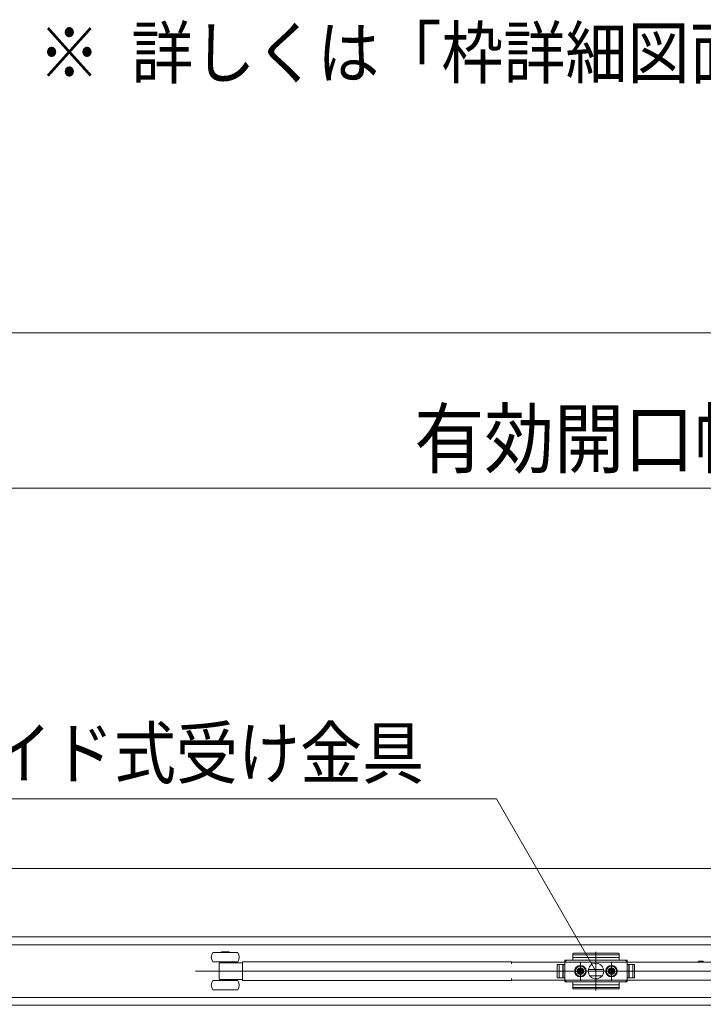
# Model space of a CAD drawing. Units: millimetres, scale not verified. Extents: x -6062 to 6062, y -3045 to 3045.
# Drawn here: x -3830 to -3389, y 1206 to 1840 of the extents above; entities that cross this region are included whole.
import ezdxf
from ezdxf.enums import TextEntityAlignment as Align

# ---------------------------------------------------------------- set-up
doc = ezdxf.new("R2010")
doc.units = ezdxf.units.MM
doc.header["$LTSCALE"] = 20
for name, color, linetype, lineweight in [('0-0_2寸法-1', 7, 'Continuous', 9), ('0-3_2寸法-3', 7, 'Continuous', 9), ('0-4_3一般', 7, 'Continuous', 9)]:
    doc.layers.add(name, color=color, linetype=linetype, lineweight=lineweight)
doc.styles.add('ＭＳ ゴシック', font='')
doc.styles.add('ＭＳ Ｐゴシック', font='')
doc.styles.get('ＭＳ ゴシック').set_extended_font_data('MS Gothic')
doc.styles.get('ＭＳ Ｐゴシック').set_extended_font_data('MS PGothic')

# ---------------------------------------------------------------- blocks, each defined once
blk = doc.blocks.new('グループ-35')
at = {"layer": '0-4_3一般'}
for p, q in [((-77990, 24996.9), (17350, 24996.9)), ((-77990, 24996.9), (17350, 24996.9)), ((-38081.2, 24796.9), (-38356, 24796.9)), ((-38146, 24804.9), (-38246, 24804.9)), ((-38246, 24804.9), (-38246, 24796.9)), ((-38146, 24796.9), (-38146, 24804.9)), ((-38036, 24796.9), (-38081.2, 24796.9)), ((-33720, 24756.1), (-33720, 24776.7)), ((-33720, 24756.1), (-33720, 24706.9)), ((-33130, 24786.7), (-33710, 24786.7)), ((-33130, 24766.1), (-33710, 24766.1)), ((-33420, 24805.4), (-33420, 24309.2)), ((-33120, 24766.1), (-33120, 24776.7)), ((-33120, 24756.1), (-33120, 24766.1)), ((-33120, 24706.9), (-33120, 24756.1)), ((-38081.2, 24676.9), (-38356, 24676.9)), ((-38276, 24645.5), (-38276, 24645.3)), ((-38276, 24468.4), (-38276, 24645.3)), ((-38271, 24676.9), (-38271, 24662.9)), ((-38271, 24662.9), (-38264.8, 24662.9)), ((-38264.8, 24662.9), (-38250.1, 24662.9)), ((-38250.1, 24662.9), (-38196, 24662.9)), ((-38196, 24662.9), (-37976, 24662.9)), ((-38121, 24662.9), (-38121, 24676.9)), ((-38036, 24676.9), (-38081.2, 24676.9)), ((-37976, 24676.9), (-37956, 24676.9)), ((-37976, 24660.2), (-37976, 24676.9)), ((-37976, 24660.2), (-37976, 24642.9)), ((-37976, 24470.9), (-37976, 24642.9)), ((-34510, 24676.9), (-37956, 24676.9)), ((-34510, 24649.9), (-34510, 24676.9)), ((-33918, 24641.9), (-33820, 24641.9)), ((-33918, 24471.9), (-33918, 24641.9)), ((-33918, 24631.9), (-33918, 24481.9)), ((-33820, 24641.9), (-33908, 24641.9)), ((-33894, 24641.9), (-33894, 24471.9)), ((-33848, 24641.9), (-33848, 24471.9)), ((-33844, 24471.9), (-33844, 24641.9)), ((-33800, 24696.9), (-33820, 24676.9)), ((-33820, 24696.9), (-33820, 24641.9)), ((-33730, 24696.9), (-33820, 24696.9)), ((-33820, 24416.9), (-33820, 24696.9)), ((-33820, 24641.9), (-33820, 24686.9)), ((-33820, 24471.9), (-33820, 24641.9)), ((-33810, 24696.9), (-33030, 24696.9)), ((-33120, 24733.9), (-33720, 24733.9)), ((-33620, 24433.9), (-33620, 24678.3)), ((-33620, 24661.9), (-33620, 24451.9)), ((-33620, 24633.4), (-33620, 24481.5)), ((-33420, 24714.2), (-33420, 24393.1)), ((-33220, 24433.9), (-33220, 24678.3)), ((-33220, 24661.9), (-33220, 24451.9)), ((-33020, 24696.9), (-33110, 24696.9)), ((-33020, 24676.9), (-33040, 24696.9)), ((-33020, 24696.9), (-33020, 24416.9)), ((-33020, 24686.9), (-33020, 24641.9)), ((-33020, 24641.9), (-32922, 24641.9)), ((-33020, 24641.9), (-33020, 24471.9)), ((-33020, 24641.9), (-32932, 24641.9)), ((-32996, 24641.9), (-32996, 24471.9)), ((-32992, 24471.9), (-32992, 24641.9)), ((-32946, 24471.9), (-32946, 24641.9)), ((-32922, 24641.9), (-32922, 24471.9)), ((-32922, 24481.9), (-32922, 24631.9)), ((-32100, 24683.9), (-32040, 24683.9)), ((-32100, 24683.9), (-32100, 24673.9)), ((-32040, 24673.9), (-32040, 24683.9)), ((-30458, 24556.9), (-38578, 24556.9)), ((-32883.1, 24556.9), (-33981.1, 24556.9)), ((-33971.7, 24556.9), (-32873.7, 24556.9)), ((-33743, 24556.9), (-33495, 24556.9)), ((-33725, 24556.9), (-33705, 24556.9)), ((-33705, 24556.9), (-33685, 24556.9)), ((-33685, 24556.9), (-33515, 24556.9)), ((-33664, 24556.9), (-33576, 24556.9)), ((-33660.1, 24565.5), (-33640.5, 24566.6)), ((-33639.8, 24562.9), (-33660.1, 24565.5)), ((-33639.8, 24550.8), (-33660.1, 24548.3)), ((-33660.1, 24548.3), (-33640.5, 24547.2)), ((-33640.5, 24566.6), (-33633.2, 24570)), ((-33636.7, 24562.9), (-33640.5, 24566.6)), ((-33636.7, 24550.9), (-33640.5, 24547.2)), ((-33640.5, 24547.2), (-33633.2, 24543.7)), ((-33636.7, 24562.9), (-33639.8, 24562.9)), ((-33636.7, 24550.9), (-33639.8, 24550.8)), ((-33629.4, 24566.3), (-33636.7, 24562.9)), ((-33629.4, 24547.5), (-33636.7, 24550.9)), ((-33629.7, 24577.4), (-33633.2, 24570)), ((-33633.2, 24570), (-33629.4, 24566.3)), ((-33633.2, 24543.7), (-33629.4, 24547.5)), ((-33629.7, 24536.4), (-33633.2, 24543.7)), ((-33628.6, 24597.1), (-33629.7, 24577.4)), ((-33626, 24573.6), (-33629.7, 24577.4)), ((-33626, 24540.1), (-33629.7, 24536.4)), ((-33628.6, 24516.7), (-33629.7, 24536.4)), ((-33629.4, 24566.3), (-33626, 24573.6)), ((-33629.4, 24547.5), (-33626, 24540.1)), ((-33626.1, 24576.7), (-33628.6, 24597.1)), ((-33626.1, 24537.1), (-33628.6, 24516.7)), ((-33626, 24573.6), (-33626.1, 24576.7)), ((-33626, 24540.1), (-33626.1, 24537.1)), ((-33620, 24512.9), (-33620, 24600.9)), ((-33614, 24573.6), (-33610.3, 24577.4)), ((-33614, 24573.6), (-33613.9, 24576.7)), ((-33610.6, 24566.3), (-33614, 24573.6)), ((-33610.6, 24547.5), (-33614, 24540.1)), ((-33614, 24540.1), (-33613.9, 24537.1)), ((-33614, 24540.1), (-33610.3, 24536.4)), ((-33613.9, 24576.7), (-33611.4, 24597.1)), ((-33613.9, 24537.1), (-33611.4, 24516.7)), ((-33611.4, 24597.1), (-33610.3, 24577.4)), ((-33611.4, 24516.7), (-33610.3, 24536.4)), ((-33606.8, 24570), (-33610.6, 24566.3)), ((-33610.6, 24566.3), (-33603.3, 24562.9)), ((-33610.6, 24547.5), (-33603.3, 24550.9)), ((-33606.8, 24543.7), (-33610.6, 24547.5)), ((-33610.3, 24577.4), (-33606.8, 24570)), ((-33610.3, 24536.4), (-33606.8, 24543.7)), ((-33599.5, 24566.6), (-33606.8, 24570)), ((-33599.5, 24547.2), (-33606.8, 24543.7)), ((-33603.3, 24562.9), (-33599.5, 24566.6)), ((-33603.3, 24562.9), (-33600.2, 24562.9)), ((-33603.3, 24550.9), (-33600.2, 24550.8)), ((-33603.3, 24550.9), (-33599.5, 24547.2)), ((-33600.2, 24562.9), (-33579.9, 24565.5)), ((-33600.2, 24550.8), (-33579.9, 24548.3)), ((-33579.9, 24565.5), (-33599.5, 24566.6)), ((-33579.9, 24548.3), (-33599.5, 24547.2)), ((-33343, 24556.9), (-33095, 24556.9)), ((-33325, 24556.9), (-33305, 24556.9)), ((-33305, 24556.9), (-33285, 24556.9)), ((-33285, 24556.9), (-33115, 24556.9)), ((-33264, 24556.9), (-33176, 24556.9)), ((-33236.7, 24562.9), (-33239.8, 24562.9)), ((-33236.7, 24550.9), (-33239.8, 24550.8)), ((-33220, 24512.9), (-33220, 24600.9)), ((-33203.3, 24562.9), (-33200.2, 24562.9)), ((-33203.3, 24550.9), (-33200.2, 24550.8)), ((-38356, 24436.9), (-38036, 24436.9)), ((-38276, 24464.9), (-38276, 24465)), ((-38271, 24450.9), (-38271, 24436.9)), ((-38196, 24450.9), (-38250.1, 24450.9)), ((-37976, 24450.9), (-38196, 24450.9)), ((-38121, 24436.9), (-38121, 24450.9)), ((-37976, 24470.9), (-37976, 24453.6)), ((-34490, 24439.9), (-34510, 24439.9)), ((-31810, 24439.9), (-34490, 24439.9)), ((-33820, 24471.9), (-33918, 24471.9)), ((-33908, 24471.9), (-33820, 24471.9)), ((-33820, 24426.9), (-33820, 24471.9)), ((-33820, 24471.9), (-33820, 24416.9)), ((-33820, 24436.9), (-33800, 24416.9)), ((-33820, 24416.9), (-33730, 24416.9)), ((-33030, 24416.9), (-33810, 24416.9)), ((-33720, 24406.9), (-33720, 24357.7)), ((-33720, 24379.9), (-33120, 24379.9)), ((-33120, 24357.7), (-33120, 24406.9)), ((-33110, 24416.9), (-33020, 24416.9)), ((-33040, 24416.9), (-33020, 24436.9)), ((-32922, 24471.9), (-33020, 24471.9)), ((-33020, 24471.9), (-33020, 24426.9)), ((-32932, 24471.9), (-33020, 24471.9)), ((-38356, 24316.9), (-38036, 24316.9)), ((-33720, 24357.7), (-33720, 24347.7)), ((-33720, 24347.7), (-33720, 24337.1)), ((-33710, 24347.7), (-33130, 24347.7)), ((-33710, 24327.1), (-33130, 24327.1)), ((-33120, 24357.7), (-33120, 24347.7)), ((-33120, 24337.1), (-33120, 24347.7)), ((-77990, 24116.9), (17350, 24116.9))]:
    blk.add_line(p, q, dxfattribs=at)
for points in [[(-77990, 24996.9), (-77990, 25876.9), (17350, 25876.9), (17350, 24996.9)], [(-38276, 24648.9), (-38276, 24649), (-38276, 24649), (-38276, 24649.1), (-38276, 24649.1), (-38276, 24649.2), (-38276, 24649.2), (-38276, 24649.2), (-38276, 24649.2), (-38276, 24649.2), (-38276, 24649.2), (-38276, 24649.2), (-38276, 24649.1), (-38276, 24649.1), (-38276, 24649), (-38276, 24648.9), (-38276, 24648.9), (-38276, 24648.8), (-38276, 24648.7), (-38276, 24648.5), (-38276, 24648.4), (-38276, 24648.3), (-38276, 24648.1), (-38276, 24648), (-38276, 24647.8), (-38276, 24647.7), (-38276, 24647.5), (-38276, 24647.4), (-38276, 24647.2), (-38276, 24647.1), (-38276, 24646.9), (-38276, 24646.7), (-38276, 24646.6), (-38276, 24646.4), (-38276, 24646.3), (-38276, 24646.1), (-38276, 24646), (-38276, 24645.8), (-38276, 24645.7), (-38276, 24645.5)], [(-34510, 24673.9), (-34490, 24673.9), (-31810, 24673.9), (-31790, 24673.9), (-31790, 24649.9), (-31790, 24463.9)], [(-33239.8, 24562.9), (-33260.1, 24565.5), (-33240.5, 24566.6)], [(-33239.8, 24550.8), (-33260.1, 24548.3), (-33240.5, 24547.2)], [(-33229.4, 24566.3), (-33236.7, 24562.9), (-33240.5, 24566.6), (-33233.2, 24570)], [(-33229.4, 24547.5), (-33226, 24540.1), (-33229.7, 24536.4), (-33233.2, 24543.7)], [(-33226, 24573.6), (-33226.1, 24576.7), (-33228.6, 24597.1), (-33229.7, 24577.4)], [(-33226, 24540.1), (-33226.1, 24537.1), (-33228.6, 24516.7), (-33229.7, 24536.4)], [(-33214, 24573.6), (-33213.9, 24576.7), (-33211.4, 24597.1), (-33210.3, 24577.4)], [(-33210.6, 24566.3), (-33214, 24573.6), (-33210.3, 24577.4), (-33206.8, 24570)], [(-33214, 24540.1), (-33213.9, 24537.1), (-33211.4, 24516.7), (-33210.3, 24536.4)], [(-33210.6, 24547.5), (-33203.3, 24550.9), (-33199.5, 24547.2), (-33206.8, 24543.7)], [(-33200.2, 24562.9), (-33179.9, 24565.5), (-33199.5, 24566.6)], [(-33200.2, 24550.8), (-33179.9, 24548.3), (-33199.5, 24547.2)], [(-38276, 24468.4), (-38276, 24468.3), (-38276, 24468.1), (-38276, 24468), (-38276, 24467.8), (-38276, 24467.7), (-38276, 24467.5), (-38276, 24467.4), (-38276, 24467.2), (-38276, 24467.1), (-38276, 24466.9), (-38276, 24466.8), (-38276, 24466.6), (-38276, 24466.4), (-38276, 24466.3), (-38276, 24466.1), (-38276, 24466), (-38276, 24465.8), (-38276, 24465.7), (-38276, 24465.5), (-38276, 24465.4), (-38276, 24465.3), (-38276, 24465.2), (-38276, 24465.1), (-38276, 24465), (-38276, 24464.9), (-38276, 24464.8), (-38276, 24464.8), (-38276, 24464.7), (-38276, 24464.7), (-38276, 24464.7), (-38276, 24464.6), (-38276, 24464.6), (-38276, 24464.6), (-38276, 24464.7), (-38276, 24464.7), (-38276, 24464.7), (-38276, 24464.8), (-38276, 24464.8), (-38276, 24464.9)], [(-38250.1, 24450.9), (-38264.8, 24450.9), (-38271, 24450.9)], [(-37956, 24436.9), (-37976, 24436.9), (-37976, 24453.6)], [(-37956, 24436.9), (-34510, 24436.9), (-34510, 24463.9)]]:
    blk.add_lwpolyline(points, dxfattribs=at)
for points in [[(-30638, 24216.9), (-54002, 24216.9), (-54002, 24896.9), (-30638, 24896.9)], [(-33229.4, 24547.5), (-33236.7, 24550.9), (-33240.5, 24547.2), (-33233.2, 24543.7)], [(-33229.4, 24566.3), (-33226, 24573.6), (-33229.7, 24577.4), (-33233.2, 24570)], [(-33210.6, 24547.5), (-33214, 24540.1), (-33210.3, 24536.4), (-33206.8, 24543.7)], [(-33210.6, 24566.3), (-33203.3, 24562.9), (-33199.5, 24566.6), (-33206.8, 24570)]]:
    blk.add_lwpolyline(points, close=True, dxfattribs=at)
for centre, radius in [((-33620, 24556.9), 75), ((-33220, 24556.9), 75), ((-33620, 24556.9), 65), ((-33620, 24556.9), 42), ((-33620, 24556.9), 40), ((-33620, 24556.9), 40), ((-33620, 24556.9), 32.4), ((-33620, 24556.9), 30), ((-33220, 24556.9), 65), ((-33220, 24556.9), 42), ((-33220, 24556.9), 40), ((-33220, 24556.9), 40), ((-33220, 24556.9), 32.4), ((-33220, 24556.9), 30)]:
    blk.add_circle(centre, radius, dxfattribs=at)
for centre, radius, start, end in [((-38276, 24736.9), 100, 143.1301, 216.8699), ((-38116, 24736.9), 100, 323.1301, 36.8699), ((-33710, 24776.7), 10, 90, 180), ((-33710, 24756.1), 10, 90, 180), ((-33130, 24776.7), 10, 0, 90), ((-33130, 24756.1), 10, 0, 90), ((-38256, 24649.6), 20, 137.45665, 180.25028), ((-33908, 24631.9), 10, 90, 180), ((-33810, 24686.9), 10, 90, 180), ((-33730, 24706.9), 10, 270, 0), ((-33110, 24706.9), 10, 180, 270), ((-33030, 24686.9), 10, 0, 90), ((-32932, 24631.9), 10, 0, 90), ((-33615, 24556.9), 46, 169.19486, 180), ((-33615, 24556.9), 46, 180, 190.80514), ((-33620, 24556.9), 20.7, 162.98773, 197.01227), ((-33620, 24551.9), 46, 79.19486, 100.80514), ((-33620, 24561.8), 46, 259.19486, 280.80514), ((-33620, 24556.9), 20.7, 72.98773, 107.01227), ((-33620, 24556.9), 20.7, 252.98773, 287.01227), ((-33620, 24556.9), 20.7, 342.98773, 17.01227), ((-33625, 24556.9), 46, 0, 10.80514), ((-33625, 24556.9), 46, 349.19486, 0), ((-33215, 24556.9), 46, 169.19486, 180), ((-33215, 24556.9), 46, 180, 190.80514), ((-33220, 24556.9), 20.7, 162.98773, 197.01227), ((-33220, 24551.9), 46, 79.19486, 100.80514), ((-33220, 24561.8), 46, 259.19486, 280.80514), ((-33220, 24556.9), 20.7, 72.98773, 107.01227), ((-33220, 24556.9), 20.7, 252.98773, 287.01227), ((-33220, 24556.9), 20.7, 342.98773, 17.01227), ((-33225, 24556.9), 46, 0, 10.80514), ((-33225, 24556.9), 46, 349.19486, 0), ((-38276, 24376.9), 100, 143.1301, 216.8699), ((-38256, 24464.2), 20, 179.75095, 224.06049), ((-38116, 24376.9), 100, 323.1301, 36.8699), ((-33908, 24481.9), 10, 180, 270), ((-33810, 24426.9), 10, 180, 270), ((-33730, 24406.9), 10, 0, 90), ((-33110, 24406.9), 10, 90, 180), ((-33030, 24426.9), 10, 270, 0), ((-32932, 24481.9), 10, 270, 0), ((-33710, 24357.7), 10, 180, 270), ((-33710, 24337.1), 10, 180, 270), ((-33130, 24357.7), 10, 270, 0), ((-33130, 24337.1), 10, 270, 0)]:
    blk.add_arc(centre, radius, start, end, dxfattribs=at)
blk = doc.blocks.new('グループ-36')
at = {"layer": '0-4_3一般'}
blk.add_blockref('グループ-35', (0, 0), dxfattribs=at)

msp = doc.modelspace()

# ---------------------------------------------------------------- linework, layer by layer
at = {"layer": '0-0_2寸法-1'}
for p, q in [((-925.21, 1638.86), (-5681.79, 1638.86)), ((-2132.21, 1538.86), (-4474.79, 1538.86))]:
    msp.add_line(p, q, dxfattribs=at)
at = {"layer": '0-3_2寸法-3'}
for p, q in [((-3458.33, 1232.86), (-3458.67, 1232.86)), ((-3458.33, 1232.86), (-3458.67, 1232.86)), ((-3453.61, 1228.86), (-3463.39, 1228.86)), ((-3454.5, 1224.86), (-3462.5, 1224.86))]:
    msp.add_line(p, q, dxfattribs=at)
msp.add_lwpolyline([(-3458.5, 1227.86), (-3522.59, 1338.86), (-3929.47, 1338.86)], dxfattribs=at)
msp.add_circle((-3458.5, 1227.86), 5.01, dxfattribs=at)
msp.add_circle((-3458.5, 1227.86), 5.01, dxfattribs=at)

# ---------------------------------------------------------------- block references
at = {"layer": '0-4_3一般', "xscale": 0.05, "yscale": 0.05}
msp.add_blockref('グループ-36', (-1787.5, 0), dxfattribs=at)

# ---------------------------------------------------------------- texts
at = {"layer": '0-0_2寸法-1', "style": 'ＭＳ Ｐゴシック', "width": 0.9}
msp.add_text('有効開口幅\u3000（DW×2）-32', height=36.69, dxfattribs=at).set_placement((-3575.46, 1541.31), align=Align.BOTTOM_LEFT)
at = {"layer": '0-3_2寸法-3', "style": 'ＭＳ ゴシック', "width": 0.9}
for s, p in [('※ 詳しくは「枠詳細図面」を参照', (-3817.78, 1793.13)), ('スライド式受け金具', (-3928.89, 1342.21))]:
    msp.add_text(s, height=32.55, dxfattribs=at).set_placement(p, align=Align.BOTTOM_LEFT)

doc.saveas('drawing.dxf')
